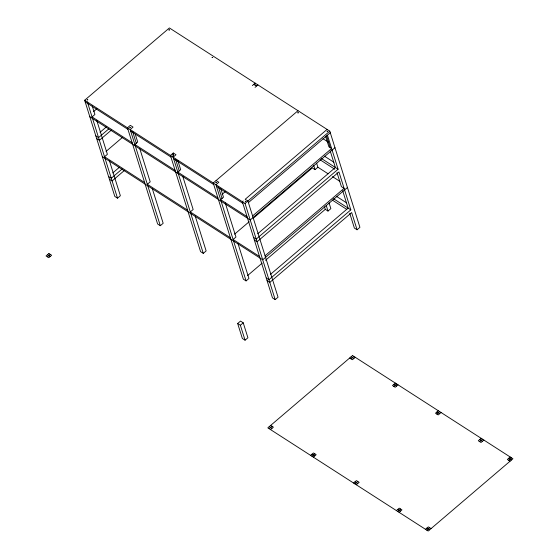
<?xml version="1.0" encoding="UTF-8"?>
<svg xmlns="http://www.w3.org/2000/svg" width="559" height="559" viewBox="0 0 559 559"><rect width="100%" height="100%" fill="white"/><g stroke="black" fill="none" stroke-linecap="round" stroke-linejoin="round"><path stroke-width="0.84" d="M173.136 157.177L173.29 152.998L175.994 154.738L173.136 157.177L203.28 253.36L206.138 250.921L195.217 216.074M109.452 160.887L120.374 195.734L117.516 198.172L114.805 196.433L84.661 100.25L169.405 27.95L329.789 131.155L359.926 227.338L357.068 229.777L354.364 228.037L349.738 213.272M93.535 111.611L96.854 108.774M100.019 132.322L106.664 126.655M108.705 128.961L98.538 137.633L95.834 135.893M111.541 129.954L99.383 140.323L96.679 138.583M106.014 151.44L122.617 137.276M112.75 172.948L119.395 167.281M122.1 169.021L111.269 178.258L108.565 176.518M124.273 170.579L112.114 180.948L109.41 179.208M47.417 256.833L50.282 254.394M173.29 152.998L170.432 155.437L200.569 251.62L203.28 253.36M252.347 85.604L255.204 83.165M255.058 87.344L257.916 84.905M160.314 225.717L130.17 129.527L133.035 127.089L130.324 125.349L127.466 127.787L157.61 223.977L160.314 225.717L163.172 223.279L152.251 188.425M298.01 110.703L213.231 182.975L243.375 279.165L246.079 280.904L248.944 278.466L238.022 243.612M243.186 200.981L242.34 201.708L272.485 297.891L275.189 299.631L278.047 297.192L247.91 201.009L245.198 199.27L327.078 129.408M275.189 299.631L245.045 203.448L329.789 131.155M248.406 202.603L330.285 132.749M252.584 215.942L331.606 148.526L328.902 146.786L325.701 136.585M334.967 147.681L250.229 219.98L89.845 116.775M253.185 218.31L312.313 167.91L315.017 169.65L317.875 167.211L316.59 163.102M257.699 233.781L335.393 167.497L330.18 150.874M327.427 135.187L338.097 169.237L256.218 239.098L253.513 237.351M265.071 255.77L344.085 188.355L341.381 186.615L337.007 172.647M347.446 187.51L262.709 259.802L102.325 156.604M324.52 206.872L325.296 209.332L328 211.071L330.858 208.633L329.062 202.889M270.43 274.406L348.124 208.123L342.66 190.696M254.352 240.042L257.063 241.781L338.943 171.927L350.828 209.863L268.949 279.717L266.245 277.977M237.666 323.521L240.531 321.076L243.235 322.822L247.917 337.755L245.059 340.193L242.347 338.454L237.666 323.521L240.377 325.261L245.059 340.193M240.377 325.261L243.235 322.822M269.165 428.718L272.023 426.279M351.045 358.864L353.903 356.418M270.514 429.591L273.379 427.153L270.668 425.406M355.258 357.292L352.394 359.73L349.689 357.991M310.615 455.389L313.473 452.951L316.177 454.691L313.319 457.129M395.353 383.09L392.495 385.535L395.199 387.275L398.057 384.837M311.964 456.263L314.829 453.824M393.843 386.402L396.708 383.963M353.574 483.039L356.439 480.593L359.144 482.34L356.286 484.779M438.354 410.767L435.496 413.206L438.2 414.946L441.065 412.507M354.93 483.905L357.788 481.467M436.852 414.072L439.709 411.634M396.38 510.577L399.238 508.138L401.949 509.878L399.084 512.317M481.159 438.305L478.301 440.744L481.006 442.49L483.863 440.045M397.735 511.45L400.593 509.011M479.65 441.617L482.508 439.178M425.49 529.31L428.348 526.871L431.052 528.611M510.227 457.01L507.369 459.449L510.074 461.196M426.838 530.177L429.703 527.738M508.718 460.323L511.583 457.884M222.091 194.35L225.382 191.541M234.584 234.165L249.195 221.706M247.56 275.587L262.178 263.128M265.504 260.298L325.296 209.332M254.031 84.171L256.735 85.911M322.969 138.688L328.098 141.993M324.339 156.101L333.856 162.229M321.474 158.546L338.097 169.237M320.125 159.818L334.771 169.244M317.875 167.211L328.133 173.807M332.528 176.637L339.851 181.347M336.336 196.258L346.587 202.854M333.478 198.697L350.828 209.863M332.123 199.968L346.769 209.394M216.088 180.536L218.8 182.276L215.942 184.722L246.079 280.904M84.661 100.25L245.045 203.448M85.164 101.843L127.962 129.381M130.673 131.12L170.928 157.03M173.632 158.77L213.734 184.568M216.438 186.315L242.837 203.301M132.148 142.727L92.053 116.922L94.911 114.483L92.207 105.854M175.107 170.369L134.852 144.467L137.71 142.028L135.25 134.181M217.912 197.914L177.818 172.109L180.676 169.67L177.818 160.545M247.022 216.64L220.616 199.654L223.481 197.215L220.882 188.914M144.627 182.555L104.533 156.751L107.391 154.312L96.714 120.234M187.593 210.198L147.331 184.295L150.196 181.857L139.778 148.603M230.392 237.743L190.298 211.938L193.155 209.499L182.737 176.253M259.502 256.469L233.103 239.483L235.961 237.044L225.277 202.966M267.083 280.667L269.794 282.407L351.674 212.553L357.068 229.777M351.122 356.768L353.826 358.515M393.92 384.312L396.631 386.052M436.928 411.983L439.633 413.723M479.727 439.528L482.431 441.268M508.795 458.233L511.506 459.973M47.494 254.743L50.205 256.483M269.242 426.629L271.947 428.369M312.041 454.174L314.752 455.913M355.007 481.816L357.711 483.556M397.812 509.361L400.517 511.101M426.915 528.087L429.626 529.827M326.561 135.886L330.25 147.66M313.732 165.541L315.017 169.65M326.197 205.328L328 211.071M218.408 186.818L222.049 198.431M175.603 159.273L179.243 170.893M132.595 131.47L136.284 143.244M87.372 101.99L117.516 198.172M87.176 99.802L87.742 99.782L87.176 99.802M129.842 127.445L130.415 127.431L129.87 127.389M168.944 29.934L169.51 29.92L168.944 29.934M172.899 154.843L173.472 154.829L172.899 154.843M212.141 57.479L212.713 57.465L212.141 57.479M215.879 182.604L216.452 182.59L215.879 182.604M255.065 85.31L255.638 85.296L255.065 85.31M245.296 201.331L245.869 201.317L245.296 201.331M297.793 112.813L298.359 112.799L297.793 112.813M327.085 131.302L327.658 131.288L327.113 131.246M48.926 253.52L46.069 255.959L48.773 257.699L51.631 255.26L48.926 253.52M352.547 355.552L267.81 427.845L428.194 531.05L512.931 458.75L352.547 355.552"/></g></svg>
